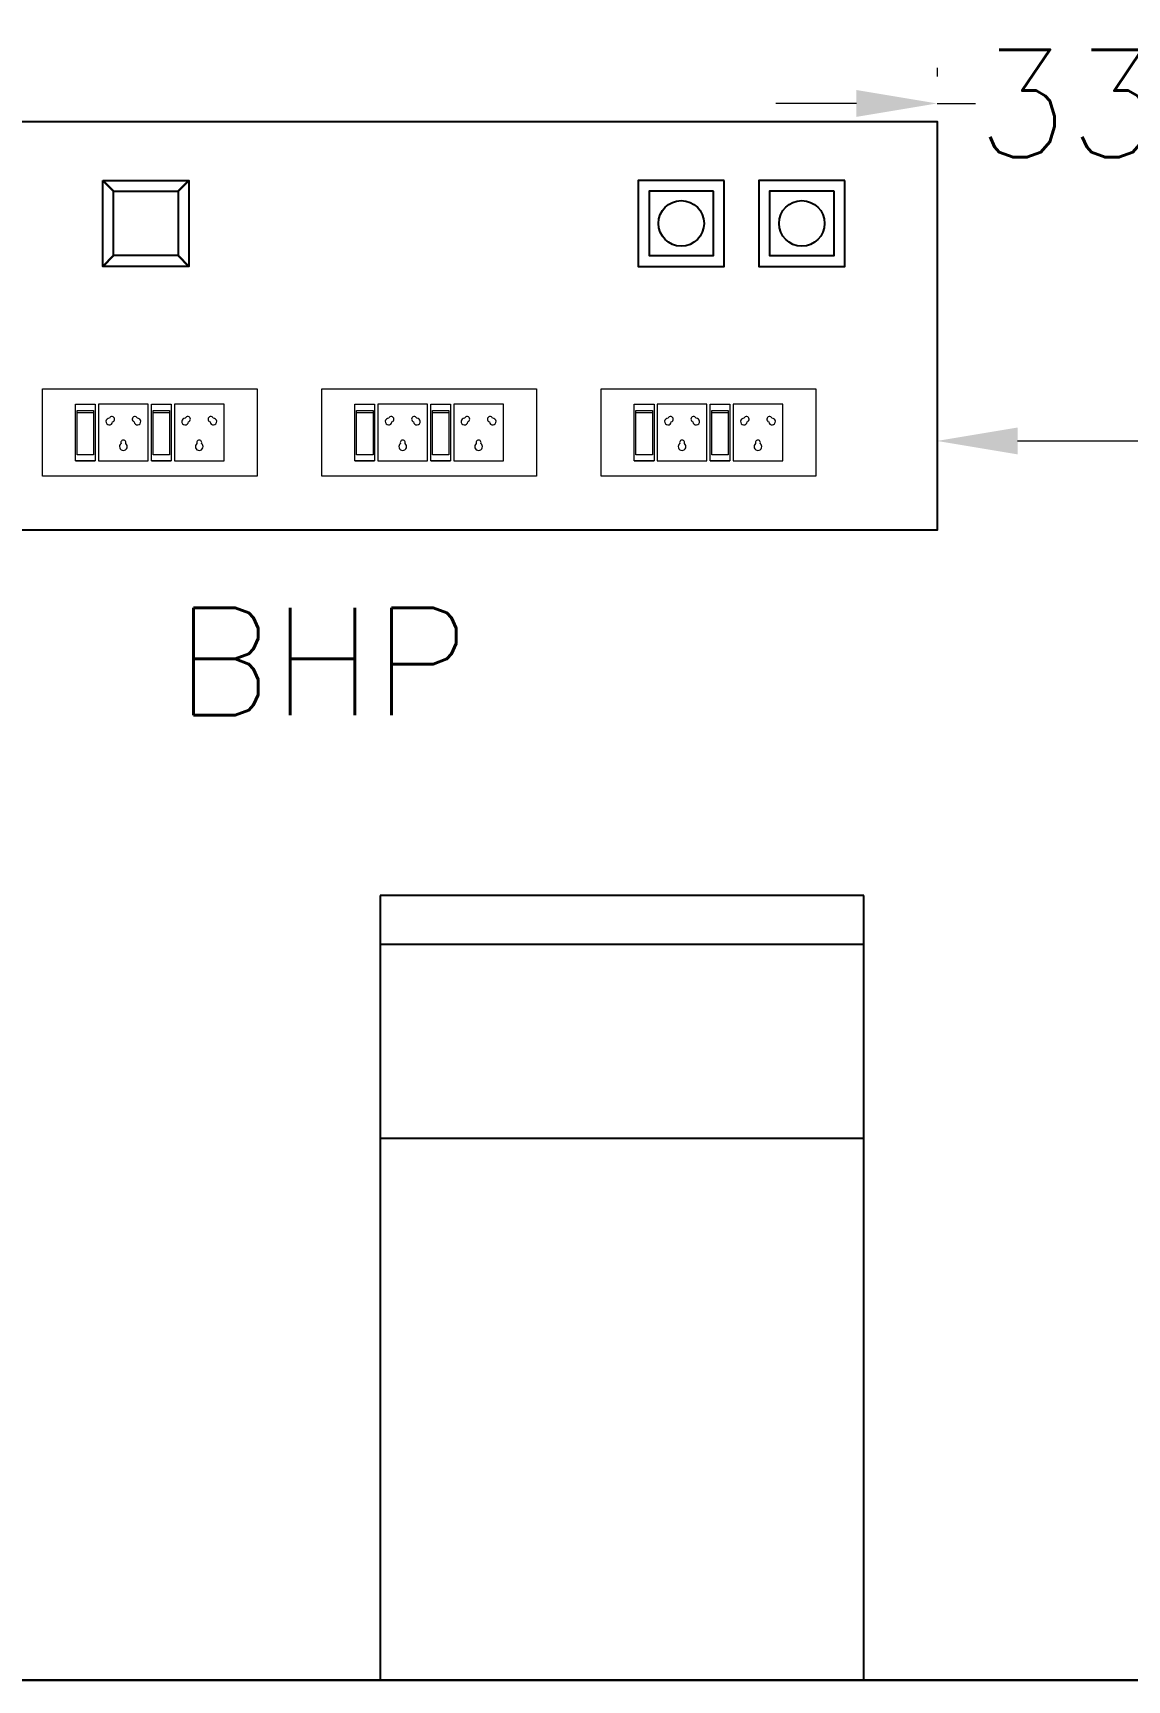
# Model space of a CAD drawing. Header units: millimetres. Extents: x 3552052 to 4144896, y -707811 to -630695.
# Drawn here: x 3663206 to 3664224, y -700186 to -698653 of the extents above; entities that cross this region are included whole.
import ezdxf

# ---------------------------------------------------------------- set-up
doc = ezdxf.new("R2010")
doc.units = ezdxf.units.MM
doc.header["$LTSCALE"] = 6
doc.header["$MEASUREMENT"] = 0
doc.layers.get('Defpoints').update_dxf_attribs({"linetype": 'CONTINUOUS', "lineweight": 0})
for name, color, linetype, lineweight in [('ELE-4M UPS P.SB', 3, 'CONTINUOUS', 0), ('ELE-SOCKET NMBERING', 7, 'CONTINUOUS', 9), ('ELE. 2N0S OF 6-16 UPS SOCKETS', 191, 'CONTINUOUS', 0), ('EQP', 6, 'CONTINUOUS', 0), ('MEP_HVAC_RA_DUCT', 1, 'CONTINUOUS', 0)]:
    doc.layers.add(name, color=color, linetype=linetype, lineweight=lineweight)
doc.styles.add('Annotation', font='tahoma.ttf')
doc.styles.add('ROMANS', font='romans.shx')
doc.dimstyles.new('AEPL1', dxfattribs={"dimtxt": 100, "dimasz": 75, "dimexe": 25, "dimexo": 50, "dimtad": 0, "dimdec": 0, "dimtxsty": 'ROMANS', "dimcen": 2.5, "dimclrd": 7, "dimclre": 7, "dimclrt": 7, "dimadec": 0, "dimazin": 0, "dimtfac": 1, "dimtdec": 0, "dimtmove": 0, "dimatfit": 3, "dimfxl": 1, "dimlwd": 0, "dimlwe": 0, "dimarcsym": 0})

# ---------------------------------------------------------------- blocks, each defined once
blk = doc.blocks.new('5Y3AQY')
at = {"layer": 'ELE. 2N0S OF 6-16 UPS SOCKETS', "color": 72, "lineweight": 0}
for p, q in [((-311.5, -26.5), (-277.7, -26.5)), ((-311.5, -123.5), (-311.5, -26.5)), ((-311.5, -123.5), (-311.5, -26.5)), ((-277.7, -26.5), (-277.7, -123.5)), ((-272.1, -26.5), (-272.1, -123.5)), ((-187.1, -26.5), (-272.1, -26.5)), ((-187.1, -123.5), (-187.1, -26.5)), ((-181.4, -26.5), (-147.6, -26.5)), ((-181.4, -123.5), (-181.4, -26.5)), ((-181.4, -123.5), (-181.4, -26.5)), ((-147.6, -26.5), (-147.6, -123.5)), ((-57, -26.5), (-142, -26.5)), ((-142, -26.5), (-142, -123.5)), ((-57, -123.5), (-57, -26.5)), ((-308.7, -37), (-280.5, -37)), ((-308.7, -113), (-308.7, -37)), ((-308.7, -40.4), (-280.5, -40.4)), ((-280.5, -37), (-280.5, -113)), ((-178.6, -37), (-150.4, -37)), ((-178.6, -113), (-178.6, -37)), ((-178.6, -40.4), (-150.4, -40.4)), ((-150.4, -37), (-150.4, -113)), ((-311.5, -123.5), (-277.7, -123.5)), ((-277.7, -123.5), (-311.5, -123.5)), ((-280.5, -113), (-308.7, -113)), ((-272.1, -123.5), (-187.1, -123.5)), ((-181.4, -123.5), (-147.6, -123.5)), ((-147.6, -123.5), (-181.4, -123.5)), ((-150.4, -113), (-178.6, -113)), ((-142, -123.5), (-57, -123.5))]:
    blk.add_line(p, q, dxfattribs=at)
blk.add_lwpolyline([(-368.5, 0), (0, 0), (0, -150), (-368.5, -150)], close=True, dxfattribs=at)
for centre, radius, start, end in [((-253.8, -56.1), 5.7, 87.49, 354.7311), ((-249.3, -52.1), 4.6, 284.9049, 157.3162), ((-209.8, -52.1), 4.6, 22.6838, 255.0951), ((-205.3, -56.1), 5.7, 185.2689, 92.51), ((-123.7, -56.1), 5.7, 87.49, 354.7311), ((-119.2, -52.1), 4.6, 284.9049, 157.3162), ((-79.7, -52.1), 4.6, 22.6838, 255.0951), ((-75.2, -56.1), 5.7, 185.2689, 92.51), ((-229.6, -99), 6.62, 127.1584, 52.8416), ((-229.6, -92.3), 4.22, 341.4031, 198.5969), ((-99.5, -99), 6.62, 127.1584, 52.8416), ((-99.5, -92.3), 4.22, 341.4031, 198.5969)]:
    blk.add_arc(centre, radius, start, end, dxfattribs=at)
blk = doc.blocks.new('*D173')
at = {"layer": 'Defpoints', "color": 0, "transparency": 16777216}
for p in [(3664377.6, -698655.7), (3664377.6, -698718.8), (3664047.6, -698735.7)]:
    blk.add_point(p, dxfattribs=at)
at = {"layer": 'ELE-4M UPS P.SB', "color": 7, "lineweight": 0, "transparency": 16777216}
for p, q in [((3664047.6, -698685.7), (3664047.6, -698693.8)), ((3664377.6, -698705.7), (3664377.6, -698743.8)), ((3663972.6, -698718.8), (3663897.6, -698718.8)), ((3664047.6, -698718.8), (3664083.4, -698718.8)), ((3664377.6, -698718.8), (3664341.8, -698718.8)), ((3664452.6, -698718.8), (3664527.6, -698718.8))]:
    blk.add_line(p, q, dxfattribs=at)
at = {"layer": 'ELE-4M UPS P.SB', "color": 7, "transparency": 16777216}
for points in [[(3663972.6, -698706.3), (3663972.6, -698731.3), (3664047.6, -698718.8)], [(3664452.6, -698706.3), (3664452.6, -698731.3), (3664377.6, -698718.8)]]:
    blk.add_solid(points, dxfattribs=at)
at = {"layer": 'ELE-4M UPS P.SB', "color": 7, "lineweight": -3, "transparency": 16777216, "insert": (3664212.6, -698718.8), "char_height": 100, "attachment_point": 5, "style": 'ROMANS'}
blk.add_mtext('330', dxfattribs=at)
blk = doc.blocks.new('*D174')
at = {"layer": 'Defpoints', "color": 0, "transparency": 16777216}
for p in [(3664847.6, -699032.8), (3664047.6, -699066.1), (3664847.6, -699115.7)]:
    blk.add_point(p, dxfattribs=at)
at = {"layer": 'ELE-4M UPS P.SB', "color": 7, "lineweight": 0, "transparency": 16777216}
for p, q in [((3664047.6, -699016.1), (3664047.6, -699007.8)), ((3664847.6, -699065.7), (3664847.6, -699007.8)), ((3664122.6, -699032.8), (3664318.4, -699032.8)), ((3664772.6, -699032.8), (3664576.8, -699032.8))]:
    blk.add_line(p, q, dxfattribs=at)
at = {"layer": 'ELE-4M UPS P.SB', "color": 7, "transparency": 16777216}
for points in [[(3664122.6, -699020.3), (3664122.6, -699045.3), (3664047.6, -699032.8)], [(3664772.6, -699020.3), (3664772.6, -699045.3), (3664847.6, -699032.8)]]:
    blk.add_solid(points, dxfattribs=at)
at = {"layer": 'ELE-4M UPS P.SB', "color": 7, "lineweight": -3, "transparency": 16777216, "insert": (3664447.6, -699032.8), "char_height": 100, "attachment_point": 5, "style": 'ROMANS'}
blk.add_mtext('800', dxfattribs=at)

msp = doc.modelspace()

# ---------------------------------------------------------------- linework, layer by layer
at = {"layer": 'ELE-4M UPS P.SB', "color": 7, "lineweight": 30}
for p, q in [((3663281.2, -698800.4), (3663271.2, -698790.4)), ((3663341.2, -698800.4), (3663351.2, -698790.4)), ((3663271.2, -698870.4), (3663281.2, -698860.4)), ((3663341.2, -698860.4), (3663351.2, -698870.4))]:
    msp.add_line(p, q, dxfattribs=at)
at = {"layer": 'ELE-4M UPS P.SB', "color": 4, "lineweight": -3}
msp.add_lwpolyline([(3662581.9, -698735.7), (3664047.6, -698735.7), (3664047.6, -699115.7), (3662581.9, -699115.7)], close=True, dxfattribs=at)
at = {"layer": 'ELE-4M UPS P.SB', "color": 0, "lineweight": -3}
for points in [[(3663271.2, -698790.4), (3663351.2, -698790.4), (3663351.2, -698870.4), (3663271.2, -698870.4)], [(3663849.5, -698790.4), (3663769.5, -698790.4), (3663769.5, -698870.4), (3663849.5, -698870.4)], [(3663961.7, -698790.4), (3663881.7, -698790.4), (3663881.7, -698870.4), (3663961.7, -698870.4)], [(3663281.2, -698800.4), (3663341.2, -698800.4), (3663341.2, -698860.4), (3663281.2, -698860.4)], [(3663839.5, -698800.4), (3663779.5, -698800.4), (3663779.5, -698860.4), (3663839.5, -698860.4)], [(3663951.7, -698800.4), (3663891.7, -698800.4), (3663891.7, -698860.4), (3663951.7, -698860.4)]]:
    msp.add_lwpolyline(points, close=True, dxfattribs=at)
for centre in [(3663809.5, -698830.4), (3663921.7, -698830.4)]:
    msp.add_circle(centre, 21.2, dxfattribs=at)
at = {"layer": 'EQP', "lineweight": -3}
for p, q in [((3663979.4, -699455.7), (3663529.4, -699455.7)), ((3663529.4, -699455.7), (3663529.4, -700185.7)), ((3663979.4, -700185.7), (3663979.4, -699455.7)), ((3663979.4, -699501.3), (3663529.4, -699501.3)), ((3663979.4, -699682), (3663529.4, -699682)), ((3663529.4, -700185.7), (3663979.4, -700185.7))]:
    msp.add_line(p, q, dxfattribs=at)
at = {"layer": 'MEP_HVAC_RA_DUCT', "color": 7, "lineweight": 30}
msp.add_lwpolyline([(3665751.9, -700185.7), (3659191.9, -700185.7)], dxfattribs=at)

# ---------------------------------------------------------------- block references
at = {"layer": 'ELE. 2N0S OF 6-16 UPS SOCKETS', "color": 3, "lineweight": -3, "xscale": 0.5427728613564214, "yscale": 0.5427728613564214, "zscale": 0.5427728613564214}
for p in [(3663414.9, -698984.3), (3663674.9, -698984.3), (3663934.9, -698984.3)]:
    msp.add_blockref('5Y3AQY', p, dxfattribs=at)

# ---------------------------------------------------------------- texts
at = {"layer": 'ELE-SOCKET NMBERING', "color": 0, "lineweight": -3, "insert": (3663338.5, -699188), "char_height": 100.004, "width": 2358.602, "attachment_point": 1, "style": 'Annotation'}
msp.add_mtext('{\\Fromans|c0;BHP}', dxfattribs=at)

# ---------------------------------------------------------------- dimensions: what is measured, and where the dimension line sits
at = {"layer": 'ELE-4M UPS P.SB', "color": 0, "lineweight": -3}
for base, p1, p2, picture, middle in [((3664377.6, -698718.8), (3664047.6, -698735.7), (3664377.6, -698655.7), '*D173', (3664212.6, -698718.8)), ((3664847.6, -699032.8), (3664047.6, -699066.1), (3664847.6, -699115.7), '*D174', (3664447.6, -699032.8))]:
    dim = msp.add_linear_dim(base=base, p1=p1, p2=p2, dimstyle='AEPL1', dxfattribs=at)
    dim.commit()
    dim.dimension.update_dxf_attribs({"geometry": picture, "text_midpoint": middle})

doc.saveas('drawing.dxf')
